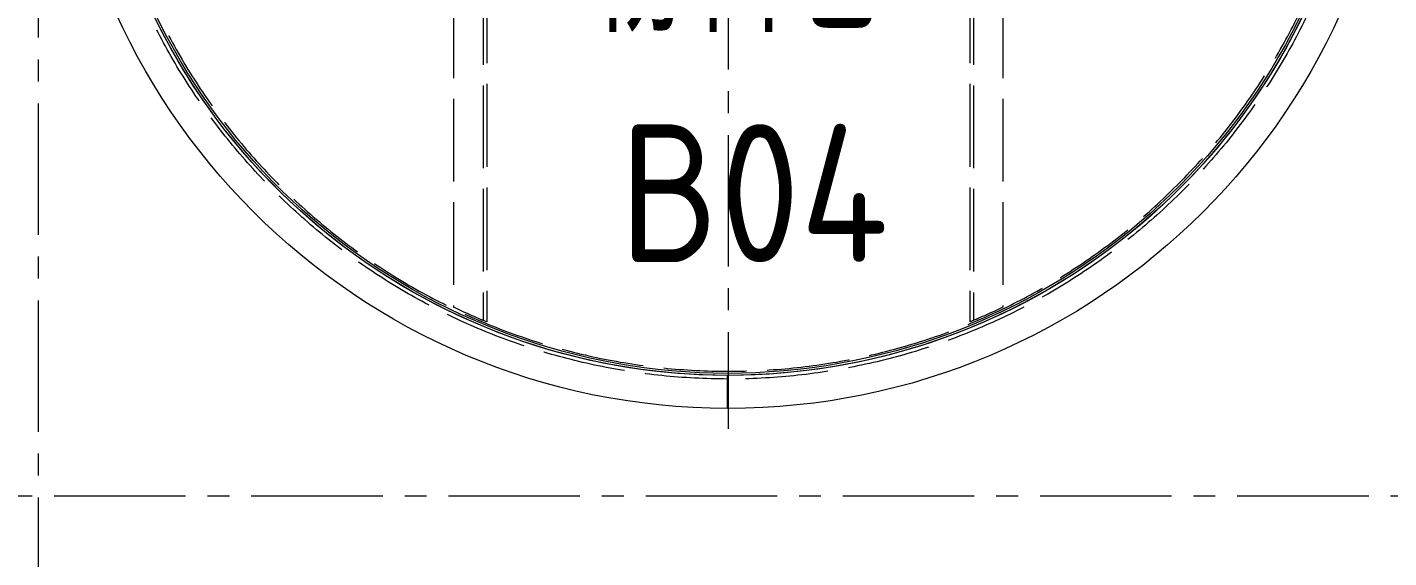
# Model space of a CAD drawing. Header units: millimetres. Extents: x 163705 to 1616509, y 81827 to 302547.
# Drawn here: x 1280919 to 1282892, y 147770 to 148540 of the extents above; entities that cross this region are included whole.
import ezdxf

# ---------------------------------------------------------------- set-up
doc = ezdxf.new("R2010")
doc.units = ezdxf.units.MM
doc.header["$LTSCALE"] = 10
doc.linetypes.add('ACAD_ISO02W100', pattern=[15, 12, -3])
doc.linetypes.add('CENTER2', pattern=[28.575, 19.05, -3.175, 3.175, -3.175])
for name, color, linetype, lineweight in [('1-中心线', 1, 'CENTER2', 0), ('1-标注', 3, 'Continuous', 0), ('1-虚线', 8, 'ACAD_ISO02W100', 0), ('1-设备轮廓', 2, 'Continuous', 18)]:
    doc.layers.add(name, color=color, linetype=linetype, lineweight=lineweight)
doc.styles.add('HZ', font='gbenor.shx', dxfattribs={"bigfont": 'gbcbig.shx'})

# ---------------------------------------------------------------- blocks, each defined once
blk = doc.blocks.new('SW_CENTERMARKSYMBOL_13')
at = {"layer": '1-中心线'}
for q in [(0, -927.5), (0, -1002.5)]:
    blk.add_line((0, -5), q, dxfattribs=at)
blk = doc.blocks.new('LFHBF-LC1-00C_俯视图')
at = {"layer": '1-虚线', "lineweight": 18}
for p, q in [((647.2, 1847.9), (647.2, 157.1)), ((652.5, 1850.1), (652.5, 154.9)), ((1352.5, 1850.1), (1352.5, 154.9)), ((1357.8, 1847.9), (1357.8, 157.1)), ((604.5, 1828.6), (604.5, 176.4)), ((1400.5, 1828.6), (1400.5, 176.4)), ((1002.5, 29.5), (1002.5, 77.5)), ((1003.6, 29.5), (1003.5, 77.5))]:
    blk.add_line(p, q, dxfattribs=at)
at = {"layer": '1-虚线', "lineweight": 18, "flags": 128}
for points in [[(640, 160.2), (642.8, 159), (645.1, 158), (646.6, 157.4), (647.2, 157.1), (647.2, 157.1)], [(1365, 160.2), (1362.2, 159), (1359.9, 158), (1358.4, 157.4), (1357.8, 157.1), (1357.8, 157.1)]]:
    blk.add_lwpolyline(points, dxfattribs=at)
at = {"layer": '1-虚线', "lineweight": 18}
blk.add_circle((1002.5, 1002.5), 919, dxfattribs=at)
for radius, start, end in [(930.3, 270.0619, 270), (917, 244.2768, 247.5623), (917, 292.4377, 295.7232)]:
    blk.add_arc((1002.5, 1002.5), radius, start, end, dxfattribs=at)
at = {"layer": '1-设备轮廓'}
for radius, start, end in [(973, 270.0619, 270), (925, 20.2396, 270), (922, 20.3083, 339.6917), (925, 180, 339.7604), (925, 270.0619, 339.7604)]:
    blk.add_arc((1002.5, 1002.5), radius, start, end, dxfattribs=at)
at = {"layer": '1-中心线'}
blk.add_blockref('SW_CENTERMARKSYMBOL_13', (1002.5, 1002.5), dxfattribs=at)

msp = doc.modelspace()

# ---------------------------------------------------------------- linework, layer by layer
at = {"layer": '1-中心线'}
for p, q in [((1280934.896, 151286.653), (1280934.896, 142232.61)), ((1253811.703, 147859.632), (1295576.453, 147859.632))]:
    msp.add_line(p, q, dxfattribs=at)

# ---------------------------------------------------------------- block references
at = {"xscale": -1}
msp.add_blockref('LFHBF-LC1-00C_俯视图', (1282937.408, 147957.12), dxfattribs=at)

# ---------------------------------------------------------------- texts
at = {"layer": '1-标注', "insert": (1281661.922, 148732.328), "char_height": 200, "width": 563.41211, "attachment_point": 1, "style": 'HZ'}
msp.add_mtext('\\pi72.14723;粉料仓\\P\\pi115.03939;B04', dxfattribs=at)

doc.saveas('drawing.dxf')
